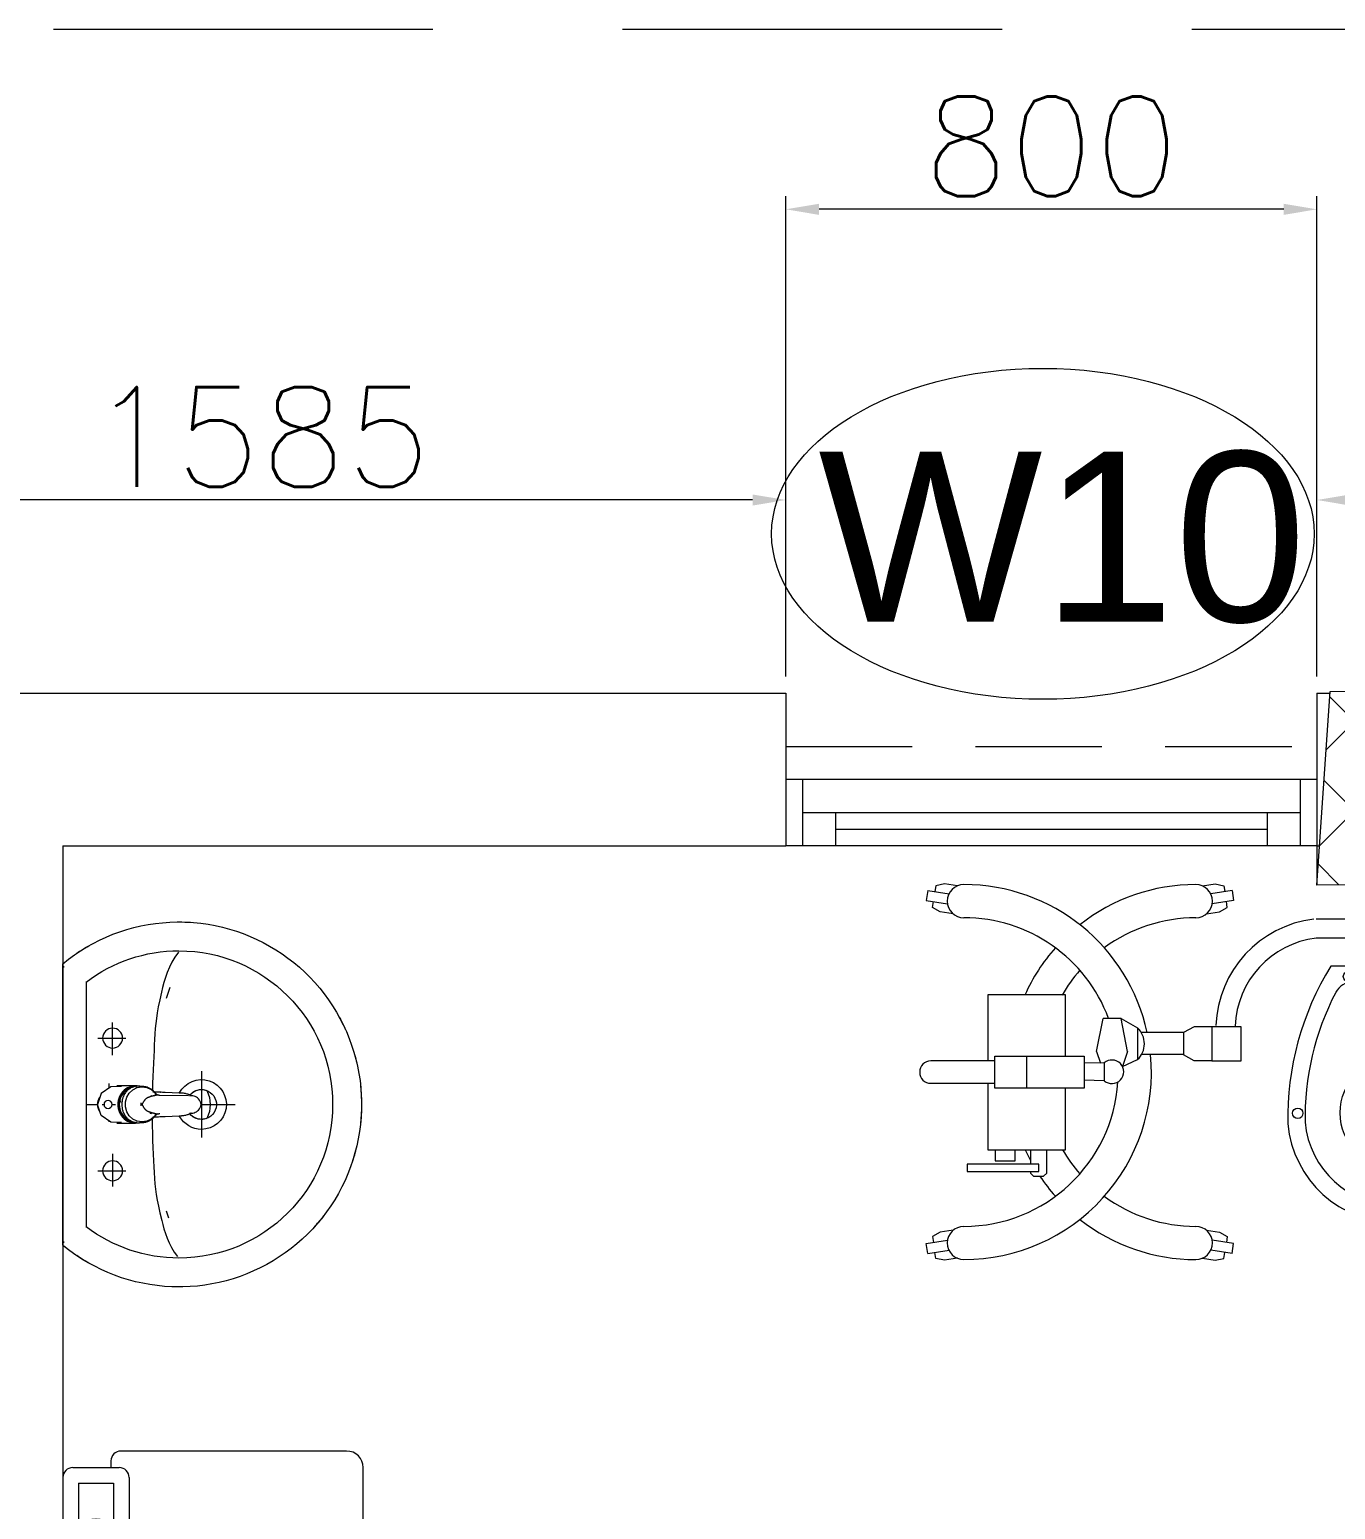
# Model space of a CAD drawing. Header units: millimetres. Extents: x -2143172 to 5255, y -610845 to 279739.
# Drawn here: x -1067907 to -1065940, y -573948 to -571718 of the extents above; entities that cross this region are included whole.
import ezdxf

# ---------------------------------------------------------------- set-up
doc = ezdxf.new("R2010")
doc.units = ezdxf.units.MM
doc.header["$LTSCALE"] = 30
doc.linetypes.add('HIDDEN', pattern=[9.525, 6.35, -3.175])
doc.linetypes.add('HIDDEN2', pattern=[0.1875, 0.125, -0.0625])
doc.layers.get('0').update_dxf_attribs({"lineweight": 5})
doc.layers.get('Defpoints').update_dxf_attribs({"lineweight": 5})
for name, color, linetype, lineweight in [('Al Window tag', 5, 'Continuous', 5), ('Aluminum', 7, 'Continuous', 5), ('C-HYDR-CTCH', 6, 'Continuous', 5), ('dims.', 152, 'Continuous', 5), ('Hatch', 252, 'Continuous', 5), ('LOADING', 163, 'Continuous', 5), ('P-SANR-FIXT', 6, 'Continuous', 18), ('P-SANR-FIXT-1', 6, 'Continuous', 13), ('Proj', 7, 'HIDDEN2', 5), ('Structure', 20, 'Continuous', 5), ('Walls', 32, 'Continuous', 5)]:
    doc.layers.add(name, color=color, linetype=linetype, lineweight=lineweight)
doc.styles.add('SIMPLEX', font='SIMPLEX.shx', dxfattribs={"height": 150})
doc.styles.get("Standard").update_dxf_attribs({"font": ''})
doc.styles.add('TTLB-A0-JeddahDP$0$swis721', font='swiss.ttf')
doc.styles.get('Standard').set_extended_font_data('@Arial Unicode MS')
doc.dimstyles.new('Buk', dxfattribs={"dimtxt": 150, "dimasz": 50, "dimexe": 20, "dimexo": 25, "dimgap": 20, "dimtad": 1, "dimdec": 0, "dimrnd": 5, "dimdsep": 46, "dimtxsty": 'SIMPLEX', "dimcen": 0, "dimdle": 20, "dimclrd": 256, "dimclre": 256, "dimclrt": 256, "dimadec": 0, "dimazin": 0, "dimtfac": 0.0075, "dimtdec": 0, "dimtmove": 1, "dimatfit": 2, "dimldrblk": 'ARCHTICK', "dimfxl": 1, "dimtolj": 1, "dimtzin": 0, "dimlwd": -1, "dimlwe": -1, "dimarcsym": 0})

# ---------------------------------------------------------------- blocks, each defined once
blk = doc.blocks.new('*D190')
at = {"layer": 'Defpoints', "color": 0, "transparency": 16777216}
for p in [(-1065967.9, -572426.9), (-1065967.9, -572718.1, 0.1), (-1063757, -572718.1, 0.1)]:
    blk.add_point(p, dxfattribs=at)
at = {"layer": 'dims.', "linetype": 'Continuous', "transparency": 16777216}
for p, q in [((-1065967.9, -572693.1), (-1065967.9, -572406.9)), ((-1063757, -572693.1), (-1063757, -572406.9))]:
    blk.add_line(p, q, dxfattribs=at)
at = {"layer": 'dims.', "transparency": 16777216}
blk.add_line((-1063807, -572426.9), (-1065917.9, -572426.9), dxfattribs=at)
for points in [[(-1065917.9, -572418.6), (-1065917.9, -572435.3), (-1065967.9, -572426.9)], [(-1063807, -572418.6), (-1063807, -572435.3), (-1063757, -572426.9)]]:
    blk.add_solid(points, dxfattribs=at)
at = {"layer": 'dims.', "transparency": 16777216, "insert": (-1064862.4, -572331.9), "char_height": 150, "attachment_point": 5, "style": 'SIMPLEX'}
blk.add_mtext('\\A1;2210', dxfattribs=at)
blk = doc.blocks.new('_ArchTick')
at = {"color": 0, "linetype": 'ByBlock', "const_width": 0.15}
blk.add_lwpolyline([(-0.5, -0.5), (0.5, 0.5)], dxfattribs=at)
blk = doc.blocks.new('*D191')
at = {"layer": 'Defpoints', "color": 0, "transparency": 16777216}
for p in [(-1066767.9, -571988.9), (-1066767.9, -572718.1, 0.1), (-1065967.9, -572718.1, 0.1)]:
    blk.add_point(p, dxfattribs=at)
at = {"layer": 'dims.', "linetype": 'Continuous', "transparency": 16777216}
for p, q in [((-1066767.9, -572693.1), (-1066767.9, -571968.9)), ((-1065967.9, -572693.1), (-1065967.9, -571968.9))]:
    blk.add_line(p, q, dxfattribs=at)
at = {"layer": 'dims.', "transparency": 16777216}
blk.add_line((-1066017.9, -571988.9), (-1066717.9, -571988.9), dxfattribs=at)
for points in [[(-1066717.9, -571980.6), (-1066717.9, -571997.3), (-1066767.9, -571988.9)], [(-1066017.9, -571980.6), (-1066017.9, -571997.3), (-1065967.9, -571988.9)]]:
    blk.add_solid(points, dxfattribs=at)
at = {"layer": 'dims.', "transparency": 16777216, "insert": (-1066367.9, -571893.9), "char_height": 150, "attachment_point": 5, "style": 'SIMPLEX'}
blk.add_mtext('\\A1;800', dxfattribs=at)
blk = doc.blocks.new('*D192')
at = {"layer": 'Defpoints', "color": 0, "transparency": 16777216}
for p in [(-1068350.5, -572426.9), (-1068350.5, -572718.1, 0.1), (-1066767.9, -572718.1, 0.1)]:
    blk.add_point(p, dxfattribs=at)
at = {"layer": 'dims.', "linetype": 'Continuous', "transparency": 16777216}
for p, q in [((-1068350.5, -572693.1), (-1068350.5, -572406.9)), ((-1066767.9, -572693.1), (-1066767.9, -572406.9))]:
    blk.add_line(p, q, dxfattribs=at)
at = {"layer": 'dims.', "transparency": 16777216}
blk.add_line((-1066817.9, -572426.9), (-1068300.5, -572426.9), dxfattribs=at)
for points in [[(-1068300.5, -572418.6), (-1068300.5, -572435.3), (-1068350.5, -572426.9)], [(-1066817.9, -572418.6), (-1066817.9, -572435.3), (-1066767.9, -572426.9)]]:
    blk.add_solid(points, dxfattribs=at)
at = {"layer": 'dims.', "transparency": 16777216, "insert": (-1067559.2, -572331.9), "char_height": 150, "attachment_point": 5, "style": 'SIMPLEX'}
blk.add_mtext('\\A1;1585', dxfattribs=at)
blk = doc.blocks.new('A$C47696aed')
at = {"layer": 'Hatch'}
h = blk.add_hatch(dxfattribs=at)
h.set_pattern_fill('ANSI37', color=256, scale=30)
h.paths.add_polyline_path([(50952.7, 21917.9), (50348.7, 21909.7), (50352.6, 21621.3), (50956.6, 21629.5)])
h.paths.add_polyline_path([(43791.9, 21910.1), (43208.4, 21904.7), (43188.5, 21613.3), (43772, 21618.7)])
h.paths.add_polyline_path([(29414.9, 21902.8), (28815.8, 21898.7), (28810.1, 21605.6), (29409.2, 21609.7)])
h.paths.add_polyline_path([(36600.2, 21904.9), (35999, 21897.4), (35990.7, 21611.8), (36591.9, 21619.3)])
h.paths.add_polyline_path([(22195.7, 21912), (21589.3, 21890.2), (21603.8, 21597.6), (22210.2, 21619.5)])
h.paths.add_polyline_path([(15459.1, 21901.7), (14237.2, 21925.6), (14230.7, 21629.5), (15452.7, 21605.5)])
h.paths.add_polyline_path([(15473.2, 14701.6), (14258.2, 14685.8), (14244.7, 14393.4), (15459.7, 14409.1)])
h.paths.add_polyline_path([(15447.1, 7508.4), (14244, 7492.4), (14238.3, 7199.4), (15441.4, 7215.3)])
h.paths.add_polyline_path([(15465.6, 309.7), (14269, 298.3), (14271.8, 3.8), (15468.5, 15.2)])
h.paths.add_polyline_path([(7830.6, 311.8), (7227.1, 308.1), (7237.7, 22.6), (7841.3, 26.3)])
h.paths.add_polyline_path([(7815.2, 7509.8), (7218.4, 7511.4), (7218.2, 7210.2), (7815.1, 7208.6)])
h.paths.add_polyline_path([(7825.1, 14699.4), (7205.8, 14700.6), (7195.2, 14397.6), (7814.5, 14396.4)])
h.paths.add_polyline_path([(7801.7, 21878.7), (7201.1, 21893.2), (7197.5, 21603.6), (7798.1, 21589.1)])
h.paths.add_polyline_path([(602.6, 21876.9), (0, 21899.6), (1.9, 21611.2), (604.5, 21588.5)])
h.paths.add_polyline_path([(610.4, 7498.6), (8.3, 7491.6), (11.7, 7200), (613.7, 7206.9)])
h.paths.add_polyline_path([(627.9, 303.9), (29.5, 302.9), (34.3, 2.3), (632.7, 3.3)])
h.paths.add_polyline_path([(22214.6, 317.2), (21608.9, 304.3), (21614.6, 3.1), (22220.3, 16)])
h.paths.add_polyline_path([(22208.1, 7509.7), (21613.7, 7492.1), (21615.8, 7195.5), (22210.2, 7213.1)])
h.paths.add_polyline_path([(22199.3, 14717.7), (21600.4, 14710), (21604.4, 14409.9), (22203.4, 14417.6)])
h.paths.add_polyline_path([(29399.7, 14702.4), (28797.7, 14707.1), (28802, 14415), (29403.9, 14410.3)])
h.paths.add_polyline_path([(29403.4, 7519.8), (28799.6, 7502.2), (28813, 7202.1), (29413.1, 7223.2)])
h.paths.add_polyline_path([(29419.5, 303.8), (28815.7, 310.4), (28813.3, 24.7), (29417.2, 18.1)])
h.paths.add_polyline_path([(36618, 314.2), (36020.7, 299.7), (36029.7, 0), (36627, 14.6)])
h.paths.add_polyline_path([(36610.7, 7502.6), (36009.5, 7504.5), (36010.6, 7207.3), (36611.9, 7205.4)])
h.paths.add_polyline_path([(36574.3, 14706.4), (35993.4, 14711.1), (36013.1, 14421.3), (36594, 14416.6)])
h.paths.add_polyline_path([(43777.6, 14705.7), (43180, 14719.4), (43182, 14427.5), (43779.6, 14413.8)])
h.paths.add_polyline_path([(43778.6, 7507.1), (43210.2, 7499.5), (43212, 7205.4), (43780.5, 7213)])
h.paths.add_polyline_path([(43815.7, 310), (43210.4, 307.3), (43211.8, 2.8), (43817, 5.4)])
h.paths.add_polyline_path([(50989.9, 309.5), (50401.9, 325.5), (50388.7, 18.3), (50976.7, 2.3)])
h.paths.add_polyline_path([(50974.1, 7508.9), (50370.9, 7510), (50368.9, 7213.4), (50972.2, 7212.3)])
at = {"layer": 'C-HYDR-CTCH', "color": 4, "flags": 128}
blk.add_lwpolyline([(43772, 21618.7), (43188.5, 21613.3), (43208.4, 21904.7), (43791.9, 21910.1), (43772, 21618.7)], dxfattribs=at)
blk = doc.blocks.new('A$C10F73263')
at = {"layer": 'Al Window tag'}
blk.add_ellipse((0, 0), major_axis=(408.6, 0), ratio=0.610025, dxfattribs=at)
at = {"layer": 'Al Window tag', "insert": (-338.2, 123.8, 0), "char_height": 256, "attachment_point": 1, "style": 'TTLB-A0-JeddahDP$0$swis721'}
blk.add_mtext_dynamic_manual_height_columns('W10', width=1569.457, gutter_width=9406.5, heights=[480.3], dxfattribs=at)
blk = doc.blocks.new('FP_138-161_A_00_GFL_-0_080_Einreichung_Grundrisse_100')
at = {"layer": 'P-SANR-FIXT'}
blk.add_line((-0.0044, -0.0019), (-0.0045, -0.0021), dxfattribs=at)
at = {"layer": 'P-SANR-FIXT', "flags": 128}
blk.add_lwpolyline([(-0.0057, -0.0037), (-0.0058, -0.0039), (-0.006, -0.004)], dxfattribs=at)
blk = doc.blocks.new('FP_139-161_A_00_GFL_-0_080_Einreichung_Grundrisse_100')
at = {"layer": 'P-SANR-FIXT'}
blk.add_line((0.0045, -0.0022), (0.0044, -0.002), dxfattribs=at)
at = {"layer": 'P-SANR-FIXT', "flags": 128}
blk.add_lwpolyline([(0.006, -0.004), (0.0059, -0.0039), (0.0057, -0.0038)], dxfattribs=at)
blk = doc.blocks.new('IS_Ceraplus_B8204_BIM_BG _1_ - B8204AA - CERAPLUS single lever basin mixer with pop-up waste-V137-161_A_00_GFL_-0_080_Einreichung_Grundrisse_100')
at = {"layer": 'P-SANR-FIXT-1'}
h = blk.add_hatch(dxfattribs=at)
h.set_pattern_fill('FP_26', color=256, style=0, pattern_type=2)
h.set_pattern_definition([(225, (0.009, 0), (0.010607, -0.010607), []), (315, (0.009, 0), (0.010607, 0.010607), [])])
h.paths.add_polyline_path([(0.0056, -0.002), (0.0058, -0.0024), (0.0058, -0.0021)])
h.paths.add_polyline_path([(0.007, -0.0039), (0.0088, -0.0045), (0.0084, -0.0043)])
at = {"layer": 'LOADING'}
for p, q in [((-0.028, 0), (-0.028, -0.0281)), ((0.028, -0.0281), (0.028, 0)), ((-0.0274, -0.0337), (-0.0271, -0.0392)), ((-0.0262, -0.0282), (-0.0263, -0.0287)), ((0.0263, -0.0287), (0.0262, -0.0282)), ((0.0262, -0.0293), (0.0263, -0.0287)), ((0.0271, -0.0392), (0.0274, -0.0337)), ((-0.0137, -0.0512), (-0.0129, -0.0517)), ((0.0124, -0.052), (0.0133, -0.0515)), ((0.014, -0.0647), (0.0133, -0.1077)), ((0.0185, -0.0618), (0.019, -0.0539)), ((0.019, -0.0539), (0.0188, -0.0561))]:
    blk.add_line(p, q, dxfattribs=at)
at = {"layer": 'LOADING', "flags": 128}
for points in [[(-0.0272, -0.0069), (-0.0266, 0.009), (-0.0165, 0.0236), (0, 0.0291)], [(0.0272, -0.0069), (0.0266, 0.009), (0.0165, 0.0236), (0, 0.0291)], [(-0.0176, -0.0568), (-0.0224, -0.0513), (-0.0254, -0.0448), (-0.0264, -0.0376), (-0.0253, -0.0305), (-0.0222, -0.024), (-0.0172, -0.0186), (-0.0109, -0.0147), (-0.0037, -0.0127), (0.0037, -0.0127), (0.0109, -0.0147), (0.0172, -0.0186), (0.0222, -0.024), (0.0253, -0.0305), (0.0264, -0.0376), (0.0254, -0.0448), (0.0224, -0.0513), (0.0176, -0.0568)], [(-0.0271, -0.0393), (-0.027, -0.0403), (-0.0269, -0.0414), (-0.0267, -0.0424), (-0.0265, -0.0434), (-0.0262, -0.0444), (-0.0259, -0.0454), (-0.0255, -0.0464), (-0.0252, -0.0474), (-0.0247, -0.0484), (-0.0243, -0.0493), (-0.0238, -0.0502), (-0.0232, -0.0511), (-0.0226, -0.052), (-0.022, -0.0529), (-0.0214, -0.0537), (-0.0207, -0.0545), (-0.0199, -0.0553), (-0.0192, -0.0561), (-0.0184, -0.0568), (-0.0176, -0.0575), (-0.0173, -0.0577)], [(0.0173, -0.0577), (0.0181, -0.057), (0.0189, -0.0563), (0.0197, -0.0556), (0.0204, -0.0548), (0.0211, -0.054), (0.0218, -0.0532), (0.0224, -0.0523), (0.023, -0.0514), (0.0236, -0.0505), (0.0241, -0.0496), (0.0246, -0.0487), (0.025, -0.0477), (0.0254, -0.0467), (0.0258, -0.0458), (0.0261, -0.0448), (0.0264, -0.0437), (0.0266, -0.0427), (0.0268, -0.0417), (0.027, -0.0407), (0.0271, -0.0396), (0.0271, -0.0393)], [(-0.019, -0.0539), (-0.0185, -0.0615), (-0.0185, -0.0618)], [(-0.0162, -0.0579), (-0.0156, -0.058), (-0.0151, -0.0581), (-0.0146, -0.0583), (-0.0142, -0.0586), (-0.0139, -0.0588), (-0.0138, -0.0591)], [(-0.0138, -0.0591), (-0.0139, -0.0612), (-0.014, -0.0633)], [(0.0138, -0.0591), (0.0139, -0.0588), (0.0142, -0.0586), (0.0146, -0.0583), (0.0151, -0.0581), (0.0156, -0.058), (0.0162, -0.0579)], [(0.014, -0.0633), (0.0139, -0.0612), (0.0138, -0.0591)], [(0.0171, -0.0578), (0.0174, -0.0575), (0.0176, -0.0568)], [(0.0184, -0.0651), (0.0184, -0.0652), (0.0184, -0.0652), (0.0184, -0.0652), (0.0184, -0.0654), (0.0184, -0.0655)], [(-0.0181, -0.0728), (-0.0177, -0.083), (-0.0172, -0.0938)], [(0.0172, -0.0938), (0.0177, -0.083), (0.0181, -0.0728)], [(-0.0129, -0.1142), (-0.0124, -0.1161), (-0.0118, -0.1179), (-0.0109, -0.1197), (-0.0098, -0.1214), (-0.0084, -0.123), (-0.0067, -0.1244), (-0.0047, -0.1255), (-0.0025, -0.1263), (0, -0.1266)], [(0, -0.1266), (0.0025, -0.1263), (0.0047, -0.1255), (0.0067, -0.1244), (0.0084, -0.123), (0.0098, -0.1214), (0.0109, -0.1197), (0.0118, -0.1179), (0.0124, -0.1161), (0.0129, -0.1142)]]:
    blk.add_lwpolyline(points, dxfattribs=at)
at = {"layer": 'LOADING'}
for centre, radius, start, end in [((0, 0.0135), 0.00603, 0, 180), ((0, 0.0135), 0.00603, 180, 0), ((-0.009, 0), 0.005, 300, 315), ((0.009, 0), 0.005, 225, 240)]:
    blk.add_arc(centre, radius, start, end, dxfattribs=at)
for centre, major_axis, start_param, end_param in [((0, -0.0281), (-0.028, 0), 4.712389, 6.47291), ((0, -0.0287), (0.0267, 0), 1.570796, 3.036556), ((0, -0.0287), (0.0263, 0), 2.625648, 2.791756), ((0, -0.0287), (-0.0263, 0), 4.712389, 5.759587), ((0, -0.0281), (0.028, 0), 6.093357, 7.853982), ((0, -0.0287), (0.0267, 0), 0.105099, 1.570796), ((0, -0.0287), (0.0262, 0), 0.523599, 1.570796), ((0, -0.0287), (0.0262, 0), 0.349919, 0.515945), ((0, -0.0321), (0.0275, 0), 3.141823, 3.202701), ((0, -0.0321), (0.0275, 0), 3.239313, 3.439417), ((0, -0.0281), (0.028, 0), 3.371221, 3.483334), ((0, -0.0287), (0.0267, 0), 6.059374, 6.108652), ((0, -0.0321), (0.0275, 0), 5.985527, 6.185455), ((0, -0.0281), (0.028, 0), 5.94107, 6.05344), ((0, -0.0321), (0.0275, 0), 6.222066, 6.282955), ((0, -0.0312), (0.0248, 0), 4.111947, 4.191073), ((0, -0.0281), (0.028, 0), 4.202431, 4.259552), ((0, -0.0287), (0.0263, 0), 4.169225, 4.2325), ((0, -0.0281), (0.028, 0), 5.172057, 5.222265)]:
    blk.add_ellipse(centre, major_axis=major_axis, ratio=0.961262, start_param=start_param, end_param=end_param, dxfattribs=at)
for points, knots in [([(-0.0215, -0.0162), (-0.0216, -0.0163), (-0.0219, -0.0167), (-0.0227, -0.0177), (-0.0238, -0.0192), (-0.0249, -0.0211), (-0.0258, -0.0231), (-0.0266, -0.0253), (-0.0273, -0.0282), (-0.0275, -0.0305), (-0.0275, -0.0321)], [0.7859035, 0.7859035, 0.7859035, 0.7859035, 0.7916667, 0.8055556, 0.8333333, 0.8611111, 0.8888889, 0.9166667, 0.9444444, 1, 1, 1, 1]), ([(0.021, -0.0157), (0.0208, -0.0154), (0.0203, -0.0149), (0.0192, -0.0139), (0.0177, -0.0127), (0.0161, -0.0117), (0.0148, -0.0109), (0.0138, -0.0104), (0.0127, -0.0099), (0.0113, -0.0093), (0.0087, -0.0084), (0.0048, -0.0075), (0, -0.0071), (-0.0048, -0.0075), (-0.0087, -0.0084), (-0.0113, -0.0093), (-0.0127, -0.0099), (-0.0138, -0.0104), (-0.0148, -0.0109), (-0.0161, -0.0117), (-0.0177, -0.0127), (-0.0191, -0.0139), (-0.0202, -0.0149), (-0.0208, -0.0154), (-0.021, -0.0157)], [0.2222222, 0.2222222, 0.2222222, 0.2222222, 0.2361111, 0.25, 0.2777778, 0.3055556, 0.3194444, 0.3333333, 0.3472222, 0.3611111, 0.3888889, 0.4444444, 0.5, 0.5555556, 0.6111111, 0.6388889, 0.6527778, 0.6666667, 0.6805556, 0.6944444, 0.7222222, 0.75, 0.7638889, 0.7777778, 0.7777778, 0.7777778, 0.7777778]), ([(0.0275, -0.0321), (0.0275, -0.0305), (0.0273, -0.0282), (0.0266, -0.0253), (0.0258, -0.0231), (0.0249, -0.0211), (0.0238, -0.0192), (0.0227, -0.0177), (0.0219, -0.0167), (0.0216, -0.0163), (0.0215, -0.0162)], [0, 0, 0, 0, 0.0555556, 0.0833333, 0.1111111, 0.1388889, 0.1666667, 0.1944444, 0.2083333, 0.2142181, 0.2142181, 0.2142181, 0.2142181]), ([(0, -0.0378), (-0.0005, -0.038), (-0.0012, -0.0384), (-0.0021, -0.0389), (-0.0028, -0.0393), (-0.0035, -0.0397), (-0.0042, -0.04), (-0.0049, -0.0405), (-0.0055, -0.0409), (-0.0061, -0.0414), (-0.0067, -0.0419), (-0.0072, -0.0424), (-0.0078, -0.0429), (-0.0083, -0.0435), (-0.0088, -0.0441), (-0.0092, -0.0446), (-0.0096, -0.0452), (-0.01, -0.0459), (-0.0103, -0.0466), (-0.0105, -0.0472), (-0.0107, -0.0477), (-0.0108, -0.0481), (-0.0109, -0.0484), (-0.0111, -0.0489), (-0.0114, -0.0497), (-0.0118, -0.0509), (-0.0122, -0.0521), (-0.0124, -0.053), (-0.0126, -0.0537), (-0.0128, -0.0544), (-0.0129, -0.0552), (-0.0131, -0.0559), (-0.0132, -0.0566), (-0.0134, -0.0572), (-0.0136, -0.0581), (-0.0137, -0.0587), (-0.0138, -0.0591)], [0, 0, 0, 0, 0.055556, 0.083333, 0.111111, 0.138889, 0.166667, 0.194444, 0.222222, 0.25, 0.277778, 0.305556, 0.333333, 0.361111, 0.388889, 0.416667, 0.444444, 0.472222, 0.5, 0.527778, 0.541667, 0.555556, 0.569444, 0.583333, 0.611111, 0.666667, 0.722222, 0.75, 0.777778, 0.805556, 0.833333, 0.861111, 0.888889, 0.916667, 0.944444, 1, 1, 1, 1]), ([(0, -0.0357), (-0.0006, -0.0357), (-0.0013, -0.0357), (-0.002, -0.0357), (-0.0022, -0.0357)], [0, 0, 0, 0, 0.1, 0.1298359, 0.1298359, 0.1298359, 0.1298359]), ([(0.0022, -0.0357), (0.002, -0.0357), (0.0013, -0.0357), (0.0006, -0.0357), (0, -0.0357)], [0.8701578, 0.8701578, 0.8701578, 0.8701578, 0.9, 1, 1, 1, 1]), ([(0.0138, -0.0591), (0.0137, -0.0587), (0.0136, -0.0581), (0.0134, -0.0572), (0.0132, -0.0566), (0.0131, -0.0559), (0.0129, -0.0552), (0.0128, -0.0544), (0.0126, -0.0537), (0.0124, -0.053), (0.0122, -0.0521), (0.0118, -0.0509), (0.0114, -0.0497), (0.0111, -0.0489), (0.0109, -0.0484), (0.0108, -0.0481), (0.0107, -0.0477), (0.0105, -0.0472), (0.0103, -0.0466), (0.01, -0.0459), (0.0096, -0.0452), (0.0092, -0.0446), (0.0088, -0.0441), (0.0083, -0.0435), (0.0078, -0.0429), (0.0072, -0.0424), (0.0067, -0.0419), (0.0061, -0.0414), (0.0055, -0.0409), (0.0049, -0.0405), (0.0042, -0.04), (0.0035, -0.0397), (0.0028, -0.0393), (0.0021, -0.0389), (0.0012, -0.0384), (0.0005, -0.038), (0, -0.0378)], [0, 0, 0, 0, 0.055556, 0.083333, 0.111111, 0.138889, 0.166667, 0.194444, 0.222222, 0.25, 0.277778, 0.333333, 0.388889, 0.416667, 0.430556, 0.444444, 0.458333, 0.472222, 0.5, 0.527778, 0.555556, 0.583333, 0.611111, 0.638889, 0.666667, 0.694444, 0.722222, 0.75, 0.777778, 0.805556, 0.833333, 0.861111, 0.888889, 0.916667, 0.944444, 1, 1, 1, 1]), ([(-0.0188, -0.0538), (-0.0188, -0.0547), (-0.0186, -0.0582), (-0.0185, -0.0619), (-0.0184, -0.0646)], [0.6724021, 0.6724021, 0.6724021, 0.6724021, 0.75, 1, 1, 1, 1]), ([(-0.0162, -0.0579), (-0.0162, -0.0578), (-0.0163, -0.0578), (-0.0165, -0.0577), (-0.0166, -0.0575), (-0.0167, -0.0574), (-0.0169, -0.0573), (-0.017, -0.0572), (-0.0172, -0.0571), (-0.0173, -0.057), (-0.0175, -0.0569), (-0.0176, -0.0568)], [0, 0, 0, 0, 0.1, 0.2, 0.3, 0.4, 0.5, 0.6, 0.7, 0.8, 1, 1, 1, 1]), ([(-0.0148, -0.0587), (-0.015, -0.0586), (-0.0159, -0.0583), (-0.0167, -0.058), (-0.0172, -0.0578)], [0.8, 0.8, 0.8, 0.8, 0.85, 1, 1, 1, 1]), ([(0.0141, -0.0613), (0.0141, -0.0611), (0.0143, -0.0608), (0.0145, -0.0604), (0.0148, -0.06), (0.0151, -0.0596), (0.0153, -0.0594), (0.0155, -0.0592), (0.0156, -0.059), (0.0158, -0.0588), (0.016, -0.0587), (0.0163, -0.0585), (0.0165, -0.0583), (0.0166, -0.0582)], [0.3333333, 0.3333333, 0.3333333, 0.3333333, 0.4166667, 0.5, 0.5833333, 0.6666667, 0.7083333, 0.75, 0.7916667, 0.8333333, 0.875, 0.9166667, 1, 1, 1, 1]), ([(0.0176, -0.0568), (0.0175, -0.0569), (0.0173, -0.057), (0.0172, -0.0571), (0.017, -0.0572), (0.0169, -0.0573), (0.0167, -0.0574), (0.0166, -0.0575), (0.0165, -0.0577), (0.0163, -0.0578), (0.0162, -0.0578), (0.0162, -0.0579)], [0, 0, 0, 0, 0.2, 0.3, 0.4, 0.5, 0.6, 0.7, 0.8, 0.9, 1, 1, 1, 1]), ([(0.0184, -0.0646), (0.0185, -0.0619), (0.0186, -0.0582), (0.0188, -0.0547), (0.0188, -0.0538)], [0, 0, 0, 0, 0.25, 0.3275586, 0.3275586, 0.3275586, 0.3275586]), ([(-0.0131, -0.1116), (-0.0132, -0.1115), (-0.0135, -0.1109), (-0.0141, -0.1099), (-0.0147, -0.1086), (-0.0153, -0.1072), (-0.0159, -0.1053), (-0.0167, -0.1021), (-0.0171, -0.0992), (-0.0171, -0.0973)], [0.4856715, 0.4856715, 0.4856715, 0.4856715, 0.5, 0.55, 0.6, 0.65, 0.7, 0.8, 1, 1, 1, 1]), ([(-0.0132, -0.1091), (-0.0132, -0.1096), (-0.0132, -0.1103), (-0.0132, -0.1111), (-0.0132, -0.1115), (-0.0132, -0.1118), (-0.0131, -0.1122), (-0.0131, -0.1125), (-0.0131, -0.1128), (-0.0131, -0.1131), (-0.013, -0.1134), (-0.013, -0.1138), (-0.0129, -0.1141), (-0.0129, -0.1142)], [0.2, 0.2, 0.2, 0.2, 0.4, 0.5, 0.55, 0.6, 0.65, 0.7, 0.75, 0.8, 0.85, 0.9, 1, 1, 1, 1]), ([(0.0129, -0.1142), (0.0129, -0.1141), (0.013, -0.1138), (0.013, -0.1134), (0.0131, -0.1131), (0.0131, -0.1128), (0.0131, -0.1125), (0.0131, -0.1122), (0.0132, -0.1118), (0.0132, -0.1115), (0.0132, -0.1111), (0.0132, -0.1103), (0.0132, -0.1096), (0.0132, -0.1091)], [0, 0, 0, 0, 0.1, 0.15, 0.2, 0.25, 0.3, 0.35, 0.4, 0.45, 0.5, 0.6, 0.8, 0.8, 0.8, 0.8]), ([(0.0131, -0.1116), (0.0133, -0.1113), (0.0137, -0.1106), (0.0142, -0.1096), (0.0147, -0.1084), (0.0153, -0.1072), (0.0159, -0.1053), (0.0167, -0.1021), (0.0171, -0.0992), (0.0171, -0.0973)], [-0.5143371, -0.5143371, -0.5143371, -0.5143371, -0.475, -0.4375, -0.4, -0.35, -0.3, -0.2, 0, 0, 0, 0])]:
    blk.add_open_spline(points, degree=3, knots=knots, dxfattribs=at)
for points in [[(-0.0184, -0.0646), (-0.0183, -0.0659), (-0.0182, -0.0684), (-0.0181, -0.0709), (-0.0181, -0.0721)], [(-0.0172, -0.0578), (-0.0171, -0.0578), (-0.0169, -0.058), (-0.0167, -0.0581), (-0.0166, -0.0582)], [(-0.0162, -0.0579), (-0.0162, -0.0579), (-0.0164, -0.0581), (-0.0165, -0.0582), (-0.0166, -0.0583), (-0.0166, -0.0582), (-0.0166, -0.0582)], [(-0.0166, -0.0582), (-0.0163, -0.0585), (-0.0156, -0.059), (-0.0148, -0.0599), (-0.0142, -0.0609), (-0.0139, -0.0617), (-0.0138, -0.0621)], [(-0.014, -0.0633), (-0.014, -0.0633), (-0.014, -0.0633), (-0.014, -0.0633)], [(-0.014, -0.0646), (-0.014, -0.0644), (-0.014, -0.064), (-0.014, -0.0635), (-0.014, -0.0633)], [(0.014, -0.0633), (0.014, -0.0633), (0.014, -0.0633), (0.014, -0.0633)], [(0.014, -0.0633), (0.014, -0.0635), (0.014, -0.064), (0.014, -0.0644), (0.014, -0.0647)], [(0.0172, -0.0578), (0.0168, -0.0579), (0.0158, -0.0583), (0.0147, -0.0587), (0.0141, -0.059)], [(0.0166, -0.0582), (0.0166, -0.0582), (0.0166, -0.0583), (0.0165, -0.0582), (0.0164, -0.0581), (0.0162, -0.0579), (0.0162, -0.0579)], [(0.0166, -0.0582), (0.0167, -0.0582), (0.0168, -0.0581), (0.0169, -0.058), (0.0169, -0.058)], [(0.0169, -0.058), (0.017, -0.0579), (0.0171, -0.0579), (0.0171, -0.0578)], [(0.0181, -0.0721), (0.0181, -0.0709), (0.0182, -0.0684), (0.0183, -0.0659), (0.0184, -0.0646)], [(-0.0172, -0.0938), (-0.0172, -0.0944), (-0.0172, -0.0956), (-0.0171, -0.0967), (-0.0171, -0.0973)], [(0.0171, -0.0973), (0.0171, -0.0967), (0.0172, -0.0956), (0.0172, -0.0944), (0.0172, -0.0938)]]:
    blk.add_open_spline(points, degree=3, dxfattribs=at)
for name in ['FP_138-161_A_00_GFL_-0_080_Einreichung_Grundrisse_100', 'FP_139-161_A_00_GFL_-0_080_Einreichung_Grundrisse_100']:
    blk.add_blockref(name, (0, 0), dxfattribs=at)
blk = doc.blocks.new('_100_WB_KER_REN_55x45x18 - _100_WB_KER_REN_55x45x18-V63-161_A_00_GFL_-0_080_Einreichung_Grundrisse_100')
at = {"layer": 'LOADING'}
for p, q in [((-0.2075, 0.225), (-0.2075, 0.2227)), ((0.2074, 0.225), (-0.2074, 0.225)), ((0.2075, 0.2227), (0.2075, 0.225)), ((-0.1855, 0.1899), (0.1855, 0.1899)), ((0, 0.1899), (0, 0.1724)), ((-0.1, 0.172), (-0.1, 0.1303)), ((0, 0.1656), (0, 0.1628)), ((0.1, 0.172), (0.1, 0.1303)), ((-0.0744, 0.15), (-0.1234, 0.15)), ((-0.0259, 0.155), (-0.0315, 0.155)), ((0, 0.1509), (0, 0.1454)), ((0, 0.1422), (0, 0.1399)), ((0.026, 0.155), (0.0248, 0.155)), ((0.0744, 0.15), (0.1234, 0.15)), ((-0.1763, 0.0637), (-0.1598, 0.0692)), ((0.1605, 0.0691), (0.1707, 0.0656)), ((-0.05, 0.0161), (0.05, 0.0161)), ((0, 0.0168), (0, -0.0348))]:
    blk.add_line(p, q, dxfattribs=at)
at = {"layer": 'LOADING', "flags": 128}
for points in [[(-0.2121, 0.225), (-0.219, 0.2164), (-0.2254, 0.2075), (-0.2316, 0.1983), (-0.2373, 0.189), (-0.2427, 0.1794), (-0.2476, 0.1696), (-0.2522, 0.1596), (-0.2564, 0.1494), (-0.2602, 0.1391), (-0.2635, 0.1286), (-0.2665, 0.118), (-0.269, 0.1073), (-0.271, 0.0965), (-0.2727, 0.0856), (-0.2739, 0.0747), (-0.2747, 0.0637), (-0.275, 0.0527), (-0.275, 0.05)], [(0.275, 0.05), (0.2748, 0.061), (0.2741, 0.072), (0.273, 0.0829), (0.2715, 0.0938), (0.2695, 0.1046), (0.2671, 0.1154), (0.2643, 0.126), (0.261, 0.1365), (0.2574, 0.1469), (0.2533, 0.1571), (0.2488, 0.1671), (0.2439, 0.177), (0.2387, 0.1866), (0.233, 0.1961), (0.227, 0.2053), (0.2206, 0.2142), (0.2138, 0.2229), (0.2121, 0.225)], [(-0.275, 0.05), (-0.2748, 0.039), (-0.2741, 0.028), (-0.273, 0.0171), (-0.2715, 0.0062), (-0.2695, -0.0046), (-0.2671, -0.0154), (-0.2643, -0.026), (-0.261, -0.0365), (-0.2574, -0.0469), (-0.2533, -0.0571), (-0.2488, -0.0671), (-0.2439, -0.077), (-0.2387, -0.0866), (-0.233, -0.0961), (-0.227, -0.1053), (-0.2206, -0.1142), (-0.2138, -0.1229), (-0.2067, -0.1313), (-0.1993, -0.1395), (-0.1916, -0.1473), (-0.1836, -0.1548), (-0.1752, -0.162), (-0.1666, -0.1688), (-0.1577, -0.1753), (-0.1486, -0.1814), (-0.1392, -0.1872), (-0.1296, -0.1925), (-0.1198, -0.1975), (-0.1098, -0.2021), (-0.0996, -0.2063), (-0.0893, -0.2101), (-0.0788, -0.2135), (-0.0682, -0.2164), (-0.0575, -0.2189), (-0.0467, -0.221), (-0.0359, -0.2227), (-0.0249, -0.2239), (-0.014, -0.2246), (-0.003, -0.225), (0.008, -0.2249), (0.019, -0.2243), (0.03, -0.2234), (0.0409, -0.2219), (0.0517, -0.2201), (0.0625, -0.2178), (0.0731, -0.2151), (0.0837, -0.212), (0.0941, -0.2084), (0.1043, -0.2044), (0.1144, -0.2001), (0.1243, -0.1953), (0.1341, -0.1901), (0.1436, -0.1846), (0.1528, -0.1786), (0.1618, -0.1723), (0.1706, -0.1657), (0.1791, -0.1587), (0.1873, -0.1514), (0.1952, -0.1437), (0.2028, -0.1358), (0.21, -0.1275), (0.217, -0.119), (0.2236, -0.1101), (0.2298, -0.1011), (0.2356, -0.0918), (0.2411, -0.0822), (0.2462, -0.0725), (0.2509, -0.0625), (0.2552, -0.0524), (0.2591, -0.0421), (0.2626, -0.0317), (0.2656, -0.0211), (0.2683, -0.0104), (0.2705, 0.0003), (0.2722, 0.0112), (0.2736, 0.0221), (0.2745, 0.0331), (0.2749, 0.0441), (0.275, 0.05)]]:
    blk.add_lwpolyline(points, dxfattribs=at)
at = {"layer": 'LOADING'}
for centre in [(-0.1, 0.15), (0.1, 0.15)]:
    blk.add_circle(centre, 0.015, dxfattribs=at)
for centre, radius, start, end in [((0, 0.05), 0.275, 140.4788, 141.2381), ((0, 0.05), 0.275, 38.7619, 39.5212), ((0, 0.05), 0.275, 145.9324, 150.3591), ((0, 0.05), 0.275, 29.6409, 34.0676), ((0, 0.05), 0.2315, 142.8209, 180), ((0, 0.05), 0.2315, 0, 37.1791), ((0, 0.155), 0.0175, 54.0899, 125.9101), ((0, 0.155), 0.0175, 68.869, 83.8798), ((0, 0.155), 0.0175, 251.9463, 258.2346), ((0, 0.05), 0.275, 180, 183.6225), ((0, 0.05), 0.2315, 180, 0), ((0, 0.0161), 0.0375, 117.1305, 0), ((0, 0.0161), 0.0375, 0, 61.4146), ((0, 0.0161), 0.0225, 129.5025, 0), ((0, 0.0161), 0.0225, 156.725, 162.0134), ((0, 0.0161), 0.0225, 138.0808, 143.3939), ((0, 0.0161), 0.0225, 0, 51.4286), ((0, 0.0161), 0.0225, 36.616, 41.9265), ((0, 0.0161), 0.0225, 17.9887, 23.276), ((0, 0.0161), 0.0225, 180, 193.3417), ((0, 0.0161), 0.0225, 197.0466, 201.508), ((0, 0.05), 0.047, 243.4433, 296.5567), ((0, 0.0161), 0.0225, 338.492, 342.9534), ((0, 0.0161), 0.0225, 346.6583, 0), ((0, 0.05), 0.275, 307.6689, 312), ((0, 0.05), 0.275, 240, 245.6589), ((0, 0.05), 0.275, 252, 257.5535), ((0, 0.05), 0.275, 282.9241, 288), ((0, 0.05), 0.275, 264, 276)]:
    blk.add_arc(centre, radius, start, end, dxfattribs=at)
for points, knots in [([(-0.2074, 0.225), (-0.2078, 0.225), (-0.2086, 0.225), (-0.2095, 0.225), (-0.2102, 0.225), (-0.2106, 0.225), (-0.2109, 0.225), (-0.2111, 0.225), (-0.2114, 0.225), (-0.2116, 0.225), (-0.2118, 0.225), (-0.2119, 0.225), (-0.2119, 0.225)], [-1, -1, -1, -1, -0.8333333, -0.6666667, -0.5833333, -0.5, -0.4583333, -0.4166667, -0.3333333, -0.2916667, -0.25, -0.1666667, -0.1666667, -0.1666667, -0.1666667]), ([(0.2119, 0.225), (0.2119, 0.225), (0.2118, 0.225), (0.2116, 0.225), (0.2114, 0.225), (0.2111, 0.225), (0.2109, 0.225), (0.2106, 0.225), (0.2102, 0.225), (0.2095, 0.225), (0.2086, 0.225), (0.2078, 0.225), (0.2074, 0.225)], [-0.8333333, -0.8333333, -0.8333333, -0.8333333, -0.75, -0.7083333, -0.6666667, -0.5833333, -0.5416667, -0.5, -0.4166667, -0.3333333, -0.1666667, 0, 0, 0, 0]), ([(-0.0037, 0.1721), (-0.0046, 0.1719), (-0.0064, 0.1714), (-0.0081, 0.1705), (-0.009, 0.17)], [0.5653198, 0.5653198, 0.5653198, 0.5653198, 0.6111111, 0.6666667, 0.6666667, 0.6666667, 0.6666667]), ([(0.009, 0.17), (0.0086, 0.1703), (0.0077, 0.1708), (0.0059, 0.1715), (0.0046, 0.1719), (0.0037, 0.1721)], [0.3333333, 0.3333333, 0.3333333, 0.3333333, 0.3611111, 0.3888889, 0.4346482, 0.4346482, 0.4346482, 0.4346482]), ([(-0.2294, 0.0509), (-0.2103, 0.066), (-0.1431, 0.0839), (-0.1084, 0.0863), (-0.0496, 0.0893), (-0.0206, 0.0899)], [0.0392191, 0.0392191, 0.0392191, 0.0392191, 0.1715289, 0.4228457, 0.6475389, 0.6475389, 0.6475389, 0.6475389]), ([(0.0209, 0.0903), (0.0512, 0.0901), (0.1113, 0.0879), (0.1514, 0.0828), (0.2115, 0.0665), (0.2292, 0.052)], [0.7533082, 0.7533082, 0.7533082, 0.7533082, 0.9865548, 1.235629, 1.3638988, 1.3638988, 1.3638988, 1.3638988]), ([(-0.0141, 0.0337), (-0.0162, 0.0319), (-0.0207, 0.0267), (-0.0225, 0.02), (-0.0225, 0.0161)], [0.7144203, 0.7144203, 0.7144203, 0.7144203, 0.8333333, 1, 1, 1, 1]), ([(0.0225, 0.0161), (0.0225, 0.0187), (0.0216, 0.0239), (0.0182, 0.0298), (0.0152, 0.0327), (0.0141, 0.0337)], [0, 0, 0, 0, 0.1111111, 0.2222222, 0.285568, 0.285568, 0.285568, 0.285568])]:
    blk.add_open_spline(points, degree=3, knots=knots, dxfattribs=at)
for points in [[(-0.2075, 0.2227), (-0.2075, 0.2231), (-0.2075, 0.2235), (-0.2075, 0.2239)], [(0.2075, 0.2239), (0.2075, 0.2235), (0.2075, 0.2231), (0.2075, 0.2227)], [(-0.1852, 0.1899), (-0.1853, 0.1899), (-0.1854, 0.1899), (-0.1855, 0.1899)], [(0.1855, 0.1899), (0.1854, 0.1899), (0.1853, 0.1899), (0.1852, 0.1899)], [(-0.0009, 0.1725), (-0.0013, 0.1725), (-0.0018, 0.1724), (-0.0022, 0.1724)], [(0.0022, 0.1724), (0.0018, 0.1724), (0.0013, 0.1725), (0.0009, 0.1725)], [(-0.0225, 0.0161), (-0.0225, 0.0147), (-0.0222, 0.012), (-0.0215, 0.0093), (-0.021, 0.008)], [(0.021, 0.008), (0.0215, 0.0093), (0.0222, 0.012), (0.0225, 0.0147), (0.0225, 0.0161)]]:
    blk.add_open_spline(points, degree=3, dxfattribs=at)
at = {"layer": 'LOADING', "xscale": -1, "rotation": 5.088887490341627e-12}
blk.add_blockref('IS_Ceraplus_B8204_BIM_BG _1_ - B8204AA - CERAPLUS single lever basin mixer with pop-up waste-V137-161_A_00_GFL_-0_080_Einreichung_Grundrisse_100', (0, 0.1434), dxfattribs=at)
blk = doc.blocks.new('HF13461A-P')
at = {"layer": 'LOADING'}
for p, q in [((0.2579, 0.4503), (0.0379, 0.4503)), ((0.0229, 0.4353), (0.0229, 0.3653)), ((0.2493, 0.4266), (0.0466, 0.4266)), ((0.0466, 0.4266), (0.0466, 0.3739)), ((0.2493, 0.4266), (0.2493, 0.3739)), ((0.2729, 0.4353), (0.2729, 0.3653)), ((-0.0021, 0.3628), (-0.0021, 0.0228)), ((0.0229, 0.3778), (0.0129, 0.3778)), ((0.2493, 0.3739), (0.0466, 0.3739)), ((0.2829, 0.3778), (0.2729, 0.3778)), ((0.2979, 0.0228), (0.2979, 0.3628)), ((0.2579, 0.3503), (0.0379, 0.3503)), ((0.0229, -0.0022), (0.2729, -0.0022))]:
    blk.add_line(p, q, dxfattribs=at)
for centre, radius, start, end in [((0.0379, 0.4353), 0.015, 90, 180), ((0.2579, 0.4353), 0.015, 0, 90), ((0.0129, 0.3628), 0.015, 90, 180), ((0.0379, 0.3653), 0.015, 180, 270), ((0.2579, 0.3653), 0.015, 270, 0), ((0.2829, 0.3628), 0.015, 0, 90), ((0.0229, 0.0228), 0.025, 180, 270), ((0.2729, 0.0228), 0.025, 270, 0)]:
    blk.add_arc(centre, radius, start, end, dxfattribs=at)
blk.add_text('0000', height=0.03477, dxfattribs=at).set_placement((0.0901, 0.3829))
blk = doc.blocks.new('mobile light')
at = {"layer": 'LOADING'}
for p, q in [((1882.58, -498.29), (1882.35, -499.8)), ((1882.58, -498.29), (1885.78, -498.78)), ((1883.78, -497.56), (1883.65, -498.45)), ((1885.1, -497.29), (1883.78, -497.56)), ((1887.04, -497.59), (1885.1, -497.29)), ((1923.94, -497.59), (1925.88, -497.29)), ((1928.41, -498.29), (1925.2, -498.78)), ((1925.88, -497.29), (1927.2, -497.56)), ((1927.2, -497.56), (1927.33, -498.45)), ((1928.41, -498.29), (1928.63, -499.8)), ((1882.35, -499.8), (1885.55, -500.28)), ((1883.28, -500.85), (1883.42, -499.96)), ((1884.47, -501.5), (1883.28, -500.85)), ((1886.4, -501.79), (1884.47, -501.5)), ((1924.58, -501.79), (1926.52, -501.5)), ((1928.63, -499.8), (1925.43, -500.28)), ((1926.52, -501.5), (1927.7, -500.85)), ((1927.7, -500.85), (1927.56, -499.96)), ((1947.59, -502.62), (1941.09, -502.62)), ((1948.76, -501.94), (1947.59, -502.62)), ((1947.59, -502.62), (1947.59, -505.45)), ((1948.15, -506.5), (1952.41, -502.55)), ((1953.47, -501.94), (1948.76, -501.94)), ((1958.23, -506.5), (1953.47, -501.94)), ((1947.59, -505.45), (1941.09, -505.45)), ((1947.59, -505.45), (1948.15, -506.5)), ((1946.6, -512.08), (1948.15, -506.5)), ((1958.23, -506.5), (1948.15, -506.5)), ((1959.78, -512.08), (1958.23, -506.5)), ((1963.08, -509.67), (1943.3, -509.67)), ((1959.78, -512.08), (1946.6, -512.08)), ((1908.01, -522.53), (1909, -517.55)), ((1911.69, -517.55), (1909, -517.55)), ((1912.69, -522.53), (1911.69, -517.55)), ((1911.69, -517.55), (1914.17, -518.99)), ((1914.17, -518.99), (1914.17, -523.77)), ((1922.73, -518.8), (1921.08, -519.69)), ((1925.38, -518.8), (1922.73, -518.8)), ((1921.08, -519.69), (1914.74, -519.69)), ((1921.08, -519.69), (1921.08, -523.01)), ((1921.08, -519.69), (1921.08, -523.01)), ((1892.68, -523.97), (1883.05, -523.97)), ((1892.68, -528.06), (1892.68, -523.24)), ((1892.68, -523.24), (1906.16, -523.24)), ((1897.5, -528.06), (1897.5, -523.24)), ((1906.16, -523.24), (1906.16, -528.06)), ((1908.01, -522.53), (1908.62, -524.28)), ((1912.69, -522.53), (1911.9, -524.78)), ((1911.9, -524.78), (1914.17, -523.77)), ((1921.08, -523.01), (1914.77, -523.01)), ((1922.73, -523.93), (1921.08, -523.04)), ((1925.38, -523.93), (1922.73, -523.93)), ((1909.15, -524.25), (1906.16, -524.32)), ((1909.15, -524.25), (1909.15, -526.94)), ((1892.68, -527.34), (1883.05, -527.34)), ((1906.16, -528.06), (1892.68, -528.06)), ((1909.15, -526.94), (1906.16, -526.87)), ((1884.47, -549.77), (1883.28, -550.42)), ((1883.28, -550.42), (1883.42, -551.31)), ((1886.4, -549.48), (1884.47, -549.77)), ((1924.58, -549.48), (1926.52, -549.77)), ((1926.52, -549.77), (1927.7, -550.42)), ((1927.7, -550.42), (1927.56, -551.31)), ((1882.35, -551.47), (1885.55, -550.99)), ((1882.58, -552.98), (1882.35, -551.47)), ((1882.58, -552.98), (1885.78, -552.5)), ((1883.78, -553.71), (1883.65, -552.82)), ((1928.41, -552.98), (1925.2, -552.5)), ((1928.63, -551.47), (1925.43, -550.99)), ((1927.2, -553.71), (1927.33, -552.82)), ((1928.41, -552.98), (1928.63, -551.47)), ((1885.1, -553.98), (1883.78, -553.71)), ((1887.04, -553.69), (1885.1, -553.98)), ((1923.94, -553.69), (1925.88, -553.98)), ((1925.88, -553.98), (1927.2, -553.71))]:
    blk.add_line(p, q, dxfattribs=at)
for points in [[(1903.33, -523.24), (1903.33, -514.02), (1891.61, -514.02), (1891.61, -523.97)], [(1954.27, -524.55), (1954.27, -528.82), (1952.05, -528.82), (1952.05, -524.5)], [(1891.61, -527.34), (1891.61, -537.34), (1903.33, -537.34), (1903.33, -528.06)], [(1892.74, -537.34), (1892.74, -539.04), (1895.76, -539.04), (1895.76, -537.34)], [(1898.05, -537.34), (1898.05, -539.5)], [(1898.05, -540.63), (1898.05, -540.87), (1898.53, -541.35), (1900.02, -541.35), (1900.5, -540.87), (1900.5, -537.34)]]:
    blk.add_lwpolyline(points, dxfattribs=at)
for points in [[(1929.78, -518.8), (1925.38, -518.8), (1925.38, -523.93), (1929.78, -523.93)], [(1899.3, -539.5), (1888.5, -539.5), (1888.5, -540.63), (1899.3, -540.63)]]:
    blk.add_lwpolyline(points, close=True, dxfattribs=at)
for centre, radius in [((1945.96, -511.25), 0.793), ((1960.42, -511.25), 0.793), ((1953.01, -531.79), 8.32), ((1953.01, -531.79), 7.35), ((1938.31, -531.85), 0.793), ((1968.07, -531.85), 0.793), ((1953.19, -546.77), 0.793)]:
    blk.add_circle(centre, radius, dxfattribs=at)
for centre, radius, start, end in [((1888.02, -499.89), 2.5, 90, 270), ((1888.02, -525.64), 28.25, 12.1463, 90), ((1922.96, -525.64), 28.25, 90, 128.2073), ((1922.96, -499.89), 2.5, 270, 90), ((1888.02, -525.64), 23.25, 20.3387, 90), ((1922.96, -525.64), 23.25, 90, 126.3743), ((1942.82, -519.31), 16.86, 97.1293, 177.6115), ((1942.82, -519.31), 13.97, 97.1293, 177.6115), ((1922.96, -525.64), 28.25, 138.4974, 155.7305), ((1922.96, -525.64), 23.25, 138.7224, 150.0382), ((1980.13, -532.49), 43.32, 148.2167, 181.2501), ((1926.25, -532.49), 43.32, 358.7499, 31.7833), ((1946.6, -514.96), 2.89, 90, 152.4092), ((1959.78, -514.96), 2.89, 27.5908, 90), ((1980.13, -532.49), 40.72, 152.4092, 181.2501), ((1926.25, -532.49), 40.72, 358.7499, 27.5908), ((1911.94, -521.38), 3.27, 313.0112, 46.9888), ((1883.05, -525.65), 1.68, 90, 270), ((1888.02, -525.64), 28.25, 270, 5.3386), ((1910.32, -525.6), 1.78, 229.0673, 130.9327), ((1888.02, -525.64), 23.25, 270, 356.3184), ((1953.19, -531.93), 16.44, 185.2361, 354.7639), ((1953.19, -531.93), 13.84, 185.2361, 354.7639), ((1922.96, -525.64), 28.25, 204.483, 208.105), ((1922.96, -525.64), 23.25, 210.2349, 221.2776), ((1922.96, -525.64), 28.25, 213.7985, 221.5026), ((1922.96, -525.64), 23.25, 233.6257, 270), ((1922.96, -525.64), 28.25, 231.7927, 270), ((1888.02, -551.39), 2.5, 90, 270), ((1922.96, -551.39), 2.5, 270, 90)]:
    blk.add_arc(centre, radius, start, end, dxfattribs=at)

msp = doc.modelspace()

# ---------------------------------------------------------------- linework, layer by layer
at = {"layer": 'Aluminum'}
for p, q in [((-1065967.9, -572848.1, 0.2), (-1066767.9, -572848.1, 0.2)), ((-1066742.9, -572848.1, 0.2), (-1066742.9, -572948.1, 0.2)), ((-1065992.9, -572848.1, 0.2), (-1065992.9, -572948.1, 0.2)), ((-1065992.9, -572898.1, 0.2), (-1066742.9, -572898.1, 0.2)), ((-1066692.9, -572898.1, 0.2), (-1066692.9, -572948.1, 0.2)), ((-1066042.9, -572898.1, 0.2), (-1066042.9, -572948.1, 0.2)), ((-1066692.9, -572923.1, 0.2), (-1066042.9, -572923.1, 0.2)), ((-1065967.9, -572948.1, 0.2), (-1066767.9, -572948.1, 0.2))]:
    msp.add_line(p, q, dxfattribs=at)
at = {"layer": 'Proj', "linetype": 'HIDDEN'}
msp.add_line((-1066767.9, -572798.1, 0.2), (-1065967.9, -572798.1, 0.2), dxfattribs=at)
at = {"layer": 'Proj', "linetype": 'HIDDEN', "ltscale": 3, "elevation": 0.2}
msp.add_lwpolyline([(-1058727, -571718.1), (-1110147, -571718.1), (-1110147, -595618.1), (-1058727, -595618.1)], dxfattribs=at)
at = {"layer": 'Walls'}
for p, q in [((-1068350.5, -572718.1, 0.2), (-1066767.9, -572718.1, 0.2)), ((-1066767.9, -572718.1, 0.2), (-1066767.9, -572948.1, 0.2)), ((-1065967.9, -572718.1, 0.2), (-1065967.9, -572948.1, 0.2)), ((-1065967.9, -572718.1, 0.2), (-1065948.1, -572718.1, 0.2)), ((-1067857, -572948.1, 0.2), (-1066767.9, -572948.1, 0.2)), ((-1067857, -572948.1, 0.2), (-1067857, -576023.1, 0.2)), ((-1065967.9, -572948.1, 0.2), (-1065963.9, -572948.1, 0.2)), ((-1065967.9, -572948.1, 0.2), (-1065967.9, -573007, 0.2))]:
    msp.add_line(p, q, dxfattribs=at)

# ---------------------------------------------------------------- block references
at = {"layer": 'Al Window tag'}
msp.add_blockref('A$C10F73263', (-1066380.7, -572477.9, 0.1), dxfattribs=at)
at = {"layer": 'LOADING', "xscale": 10, "yscale": 10, "zscale": 10}
msp.add_blockref('mobile light', (-1085379.9, -568032.5, 0.1), dxfattribs=at)
at = {"layer": 'LOADING', "xscale": -1000, "yscale": 1000, "zscale": 1000, "rotation": 90}
msp.add_blockref('_100_WB_KER_REN_55x45x18 - _100_WB_KER_REN_55x45x18-V63-161_A_00_GFL_-0_080_Einreichung_Grundrisse_100', (-1067632, -573337.7, 0.1), dxfattribs=at)
at = {"layer": 'LOADING', "lineweight": 0, "xscale": 1000, "yscale": 1000, "zscale": 1000, "rotation": 90.00000000000001}
msp.add_blockref('HF13461A-P', (-1067406.7, -574157.8, 0.1), dxfattribs=at)
at = {"layer": 'Structure', "color": 3}
msp.add_blockref('A$C47696aed', (-1109156.4, -594620.4, 0.2), dxfattribs=at)

# ---------------------------------------------------------------- dimensions: what is measured, and where the dimension line sits
at = {"layer": 'dims.'}
for base, p1, p2, picture, middle in [((-1066767.9, -571988.9, 0.1), (-1065967.9, -572718.1, 0.2), (-1066767.9, -572718.1, 0.2), '*D191', (-1066367.9, -571893.9, 0.1)), ((-1068350.5, -572426.9, 0.1), (-1066767.9, -572718.1, 0.2), (-1068350.5, -572718.1, 0.2), '*D192', (-1067559.2, -572331.9, 0.1)), ((-1065967.9, -572426.9, 0.1), (-1063757, -572718.1, 0.2), (-1065967.9, -572718.1, 0.2), '*D190', (-1064862.4, -572331.9, 0.1))]:
    dim = msp.add_linear_dim(base=base, p1=p1, p2=p2, dimstyle='Buk', dxfattribs=at)
    dim.commit()
    dim.dimension.update_dxf_attribs({"geometry": picture, "text_midpoint": middle})

doc.saveas('drawing.dxf')
